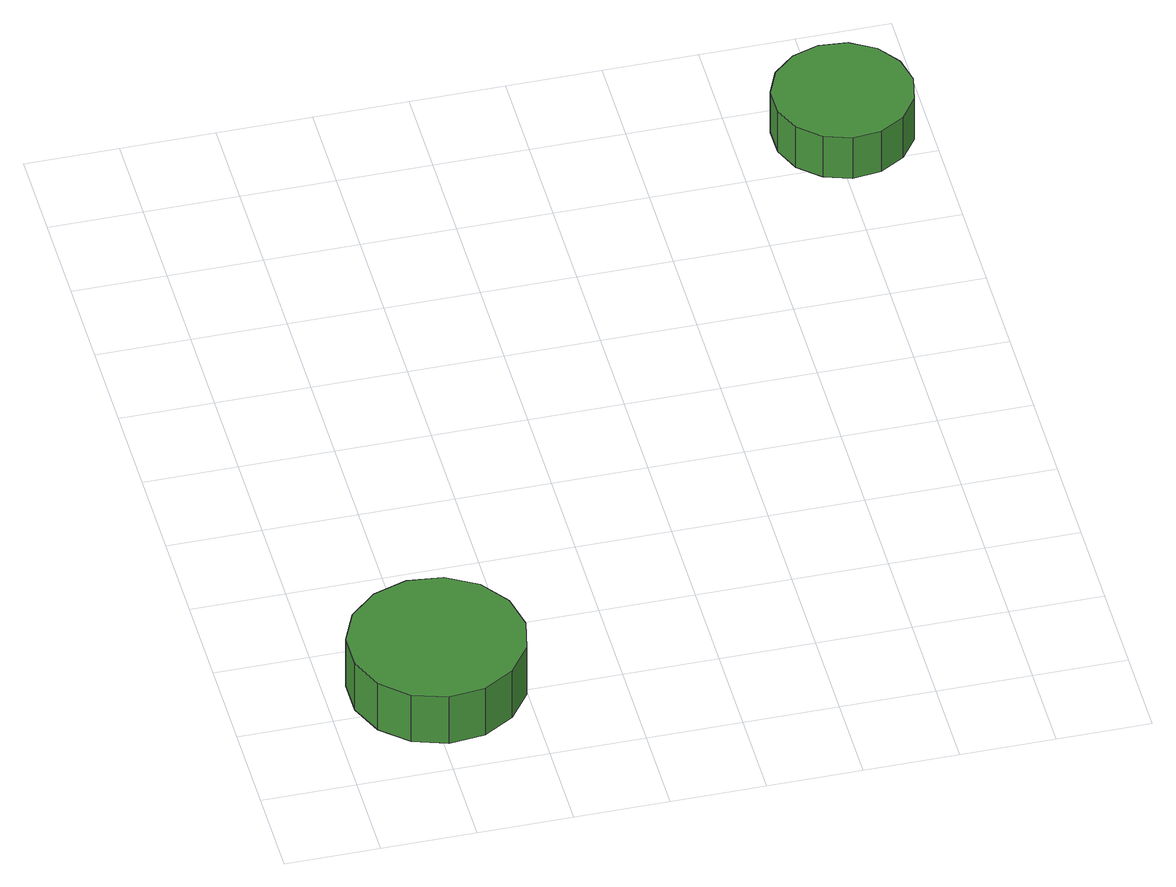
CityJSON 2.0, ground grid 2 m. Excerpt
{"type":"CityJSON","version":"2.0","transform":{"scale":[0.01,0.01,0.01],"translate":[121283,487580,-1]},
"CityObjects":{
"tree1":{"type":"SolitaryVegetationObject","attributes":{"function":"something"},"geometry":[{"type":"MultiSurface","lod":"1","boundaries":[[[0,1,2,3,4,5,6,7,8,9,10,11,12,13,14]],[[15,16,17,18,19,20,21,22,23,24,25,26,27,28,29]],[[0,29,28,1]],[[1,28,27,2]],[[2,27,26,3]],[[3,26,25,4]],[[4,25,24,5]],[[5,24,23,6]],[[6,23,22,7]],[[7,22,21,8]],[[8,21,20,9]],[[9,20,19,10]],[[10,19,18,11]],[[11,18,17,12]],[[12,17,16,13]],[[13,16,15,14]],[[14,15,29,0]]]}]},
"tree2":{"type":"SolitaryVegetationObject","attributes":{"function":"something"},"geometry":[{"type":"MultiSurface","lod":"1","boundaries":[[[30,31,32,33,34,35,36,37,38,39,40,41,42,43,44]],[[45,46,47,48,49,50,51,52,53,54,55,56,57,58,59]],[[30,59,58,31]],[[31,58,57,32]],[[32,57,56,33]],[[33,56,55,34]],[[34,55,54,35]],[[35,54,53,36]],[[36,53,52,37]],[[37,52,51,38]],[[38,51,50,39]],[[39,50,49,40]],[[40,49,48,41]],[[41,48,47,42]],[[42,47,46,43]],[[43,46,45,44]],[[44,45,59,30]]]}]}
},
"vertices":[
[414,261,187],[398,336,187],[353,398,187],[287,436,187],[211,444,187],[138,420,187],[81,369,187],[50,299,187],[50,223,187],[81,153,187],[138,102,187],[211,78,187],[287,86,187],[353,125,187],[398,186,187],[398,186,63],[353,125,63],[287,86,63],[211,78,63],[138,102,63],[81,153,63],[50,223,63],[50,299,63],[81,369,63],[138,420,63],[211,444,63],[287,436,63],[353,398,63],[398,336,63],[414,261,63],
[1571,1700,176],[1558,1759,176],[1523,1808,176],[1470,1839,176],[1409,1845,176],[1352,1826,176],[1306,1785,176],[1282,1730,176],[1282,1669,176],[1306,1614,176],[1352,1573,176],[1409,1554,176],[1470,1560,176],[1523,1591,176],[1558,1640,176],[1558,1640,68],[1523,1591,68],[1470,1560,68],[1409,1554,68],[1352,1573,68],[1306,1614,68],[1282,1669,68],[1282,1730,68],[1306,1785,68],[1352,1826,68],[1409,1845,68],[1470,1839,68],[1523,1808,68],[1558,1759,68],[1571,1700,68]
]}
